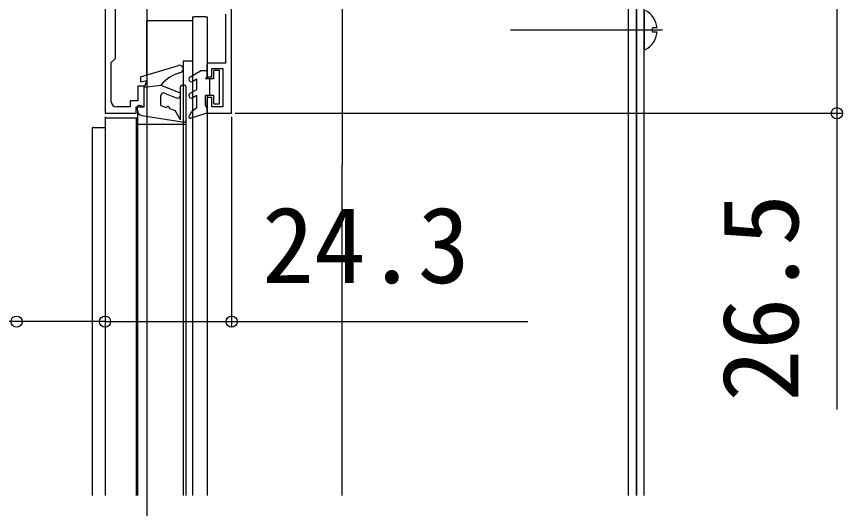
# Model space of a CAD drawing. Units: millimetres, scale not verified. Extents: x -875 to 875, y -1304 to 1297.
# Drawn here: x 254.3 to 412.9, y -482.1 to -387.7 of the extents above; entities that cross this region are included whole.
import ezdxf
from ezdxf.enums import TextEntityAlignment as Align

# ---------------------------------------------------------------- set-up
doc = ezdxf.new("R2010")
doc.units = ezdxf.units.MM
doc.header["$LTSCALE"] = 8
for name, color, linetype in [('0-3_YKK_11', 7, 'Continuous'), ('0-4_YKK_12', 2, 'Continuous'), ('0-5_YKK_13', 4, 'Continuous'), ('0-7_YKK_D', 6, 'Continuous')]:
    doc.layers.add(name, color=color, linetype=linetype)
doc.styles.add('ＭＳ ゴシック', font='')
doc.styles.get('ＭＳ ゴシック').set_extended_font_data('MS Gothic')

msp = doc.modelspace()

# ---------------------------------------------------------------- linework, layer by layer
at = {"layer": '0-3_YKK_11'}
for points in [[(271.299, -379.717), (271.299, -406.217), (277.299, -406.217), (277.299, -405.017), (278.799, -405.017), (278.799, -401.017), (277.599, -401.017), (277.599, -403.817), (276.099, -403.817), (276.099, -405.017), (273.499, -405.017)], [(272.499, -404.017), (272.499, -396.517), (273.299, -395.717), (273.299, -385.717)], [(294.399, -387.217), (294.399, -396.617), (290.899, -396.617), (290.899, -399.217), (291.799, -399.217), (291.799, -397.617), (293.899, -397.617), (293.899, -405.017), (291.799, -405.017), (291.799, -403.217), (290.899, -403.217), (290.899, -406.217), (295.599, -406.217), (295.599, -386.217)]]:
    msp.add_lwpolyline(points, dxfattribs=at)
msp.add_arc((273.499, -404.017), 1, 180.00001, 269.99999, dxfattribs=at)
at = {"layer": '0-4_YKK_12'}
for p, q in [((279.299, -321.717), (279.299, -1218.182)), ((316.799, -379.917), (316.799, -416.217)), ((371.799, -479.574), (371.799, -382.757)), ((288.099, -388.499), (279.757, -388.499)), ((288.099, -387.717), (288.099, -398.983)), ((290.599, -387.717), (288.399, -387.717)), ((290.899, -387.717), (290.899, -396.917)), ((279.299, -398.86), (279.299, -388.551)), ((378.299, -390.257), (349.138, -390.257)), ((290.899, -398.917), (290.899, -396.917)), ((290.899, -398.917), (290.899, -399.617)), ((288.099, -400.134), (288.099, -402.124)), ((288.099, -403.276), (288.099, -405.795)), ((290.899, -402.817), (290.899, -403.517)), ((290.899, -405.917), (290.899, -403.517)), ((290.899, -405.917), (290.899, -416.217)), ((271.299, -407.169), (271.299, -416.217)), ((276.999, -407.169), (271.599, -407.169)), ((277.299, -407.169), (277.299, -416.217)), ((288.099, -407.105), (288.099, -416.217)), ((268.799, -409.046), (268.799, -416.217)), ((269.099, -408.994), (271.299, -408.994)), ((268.799, -416.217), (268.799, -479.574)), ((271.299, -416.217), (271.299, -479.574)), ((277.299, -416.217), (277.299, -479.574)), ((288.099, -416.217), (288.099, -479.574)), ((290.899, -416.217), (290.899, -479.574)), ((316.799, -479.574), (316.799, -416.217))]:
    msp.add_line(p, q, dxfattribs=at)
for points in [[(288.099, -387.717), (288.105, -387.717), (288.122, -387.717), (288.149, -387.717), (288.187, -387.717), (288.232, -387.717), (288.284, -387.717), (288.34, -387.717), (288.399, -387.717)], [(290.599, -387.717), (290.657, -387.717), (290.714, -387.717), (290.766, -387.717), (290.811, -387.717), (290.848, -387.717), (290.876, -387.717), (290.893, -387.717), (290.899, -387.717)], [(271.599, -407.169), (271.54, -407.169), (271.484, -407.169), (271.432, -407.169), (271.387, -407.169), (271.349, -407.169), (271.322, -407.169), (271.305, -407.169), (271.299, -407.169)], [(277.299, -407.169), (277.293, -407.169), (277.276, -407.169), (277.248, -407.169), (277.211, -407.169), (277.166, -407.169), (277.114, -407.169), (277.057, -407.169), (276.999, -407.169)], [(277.499, -407.169), (277.496, -407.169), (277.449, -407.169), (277.406, -407.169), (277.369, -407.169), (277.339, -407.169), (277.317, -407.169), (277.303, -407.169), (277.299, -407.169)]]:
    msp.add_lwpolyline(points, dxfattribs=at)
for centre, radius, start, end in [((279.733, -389.106), 0.608, 87.75738, 105.21355), ((279.335, -387.64), 0.912, 267.75739, 285.21365), ((269.026, -409.465), 0.477, 81.22057, 118.48155)]:
    msp.add_arc(centre, radius, start, end, dxfattribs=at)
at = {"layer": '0-5_YKK_13'}
for p, q in [((373.299, -479.574), (373.299, -381.177)), ((374.799, -479.574), (374.799, -381.177)), ((374.799, -386.661), (374.799, -393.853)), ((377.278, -389.832), (376.399, -389.832)), ((286.299, -396.217), (286.299, -479.574)), ((288.099, -396.217), (286.299, -396.217)), ((288.099, -396.217), (288.099, -479.574)), ((278.099, -399.217), (285.399, -397.046)), ((293.299, -398.017), (292.199, -398.017)), ((292.199, -399.617), (292.199, -398.017)), ((293.299, -404.417), (293.299, -398.017)), ((278.099, -399.217), (278.099, -400.217)), ((287.649, -399.243), (289.599, -398.117)), ((290.899, -398.117), (289.599, -398.117)), ((290.899, -399.098), (290.599, -399.617)), ((290.899, -399.098), (290.899, -398.117)), ((278.799, -401.217), (281.999, -400.817)), ((281.999, -400.817), (285.419, -402.159)), ((285.8, -407.508), (285.8, -401.117)), ((286.1, -400.817), (286.5, -400.817)), ((286.8, -401.117), (286.8, -407.617)), ((288.899, -399.676), (288.149, -400.109)), ((288.899, -401.663), (288.899, -399.676)), ((292.199, -399.617), (290.599, -399.617)), ((291.399, -402.817), (291.399, -399.617)), ((278.799, -405.017), (278.799, -401.217)), ((282.681, -402.374), (284.981, -403.276)), ((287.649, -402.384), (288.899, -401.663)), ((281.999, -404.717), (281.999, -402.839)), ((288.899, -402.817), (288.149, -403.25)), ((288.899, -405.217), (288.899, -402.817)), ((290.599, -404.698), (290.599, -402.817)), ((292.199, -402.817), (290.599, -402.817)), ((292.199, -404.417), (292.199, -402.817)), ((277.499, -405.661), (277.499, -405.017)), ((277.499, -405.661), (277.499, -479.574)), ((278.799, -405.017), (277.889, -404.731)), ((281.999, -404.717), (283.117, -405.121)), ((283.681, -405.325), (284.766, -405.717)), ((285.8, -407.508), (284.766, -405.717)), ((287.439, -406.767), (287.93, -405.917)), ((288.899, -405.217), (287.93, -405.917)), ((290.899, -405.217), (290.599, -404.698)), ((290.899, -406.217), (290.899, -405.217)), ((292.199, -404.417), (293.299, -404.417)), ((278.345, -406.649), (286.454, -407.914)), ((290.899, -406.217), (287.79, -407.203)), ((286.8, -408.417), (277.499, -408.417)), ((286.8, -407.617), (286.8, -479.574))]:
    msp.add_line(p, q, dxfattribs=at)
for points in [[(371.799, -479.574), (371.799, -382.177), (373.299, -382.177), (373.299, -479.574)], [(377.278, -390.682), (376.399, -390.682), (376.399, -389.832)], [(278.099, -400.217), (279.299, -399.917), (278.799, -401.217)]]:
    msp.add_lwpolyline(points, dxfattribs=at)
for centre, radius, start, end in [((373.099, -390.257), 4.2, 5.80773, 62.71904), ((373.099, -390.257), 4.2, 297.28096, 354.19227), ((374.954, -393.853), 0.154, 180, 297.28096), ((285.599, -397.717), 0.7, 286.24741, 106.56104), ((288.033, -406.07), 8, 106.24741, 138.96135), ((287.899, -399.676), 0.5, 119.99999, 299.99999), ((286.1, -401.117), 0.3, 90, 180), ((286.5, -401.117), 0.3, 0, 90), ((282.499, -402.839), 0.5, 68.58523, 180), ((285.2, -402.717), 0.6, 248.58523, 68.58523), ((287.899, -402.817), 0.5, 119.99999, 299.99999), ((277.799, -405.017), 0.3, 72.5424, 180), ((278.499, -405.661), 1, 180, 261.13685), ((283.399, -405.223), 0.3, 340.132, 160.132), ((287.699, -406.917), 0.3, 149.99576, 287.58989), ((286.5, -407.617), 0.3, 261.13685, 0)]:
    msp.add_arc(centre, radius, start, end, dxfattribs=at)
at = {"layer": '0-7_YKK_D'}
for p, q in [((271.299, -406.917), (271.299, -447.217)), ((271.299, -406.917), (271.299, -447.217)), ((295.599, -406.917), (295.599, -447.217)), ((296.299, -406.217), (412.799, -406.217))]:
    msp.add_line(p, q, dxfattribs=at)
for points in [[(411.799, -379.717), (411.799, -406.217), (411.799, -463.108)], [(271.299, -446.217), (254.299, -446.217), (219.794, -446.217)], [(271.299, -446.217), (295.599, -446.217), (352.49, -446.217)]]:
    msp.add_lwpolyline(points, dxfattribs=at)
for centre in [(411.799, -406.217), (254.299, -446.217), (271.299, -446.217), (271.299, -446.217), (295.599, -446.217)]:
    msp.add_circle(centre, 1.075, dxfattribs=at)

# ---------------------------------------------------------------- texts
at = {"layer": '0-7_YKK_D', "style": 'ＭＳ ゴシック'}
msp.add_text('26.5', height=14.66, rotation=90, dxfattribs=at).set_placement((408.799, -461.585), align=Align.BOTTOM_LEFT)
msp.add_text('24.3', height=14.66, dxfattribs=at).set_placement((301.422, -443.217), align=Align.BOTTOM_LEFT)

doc.saveas('drawing.dxf')
